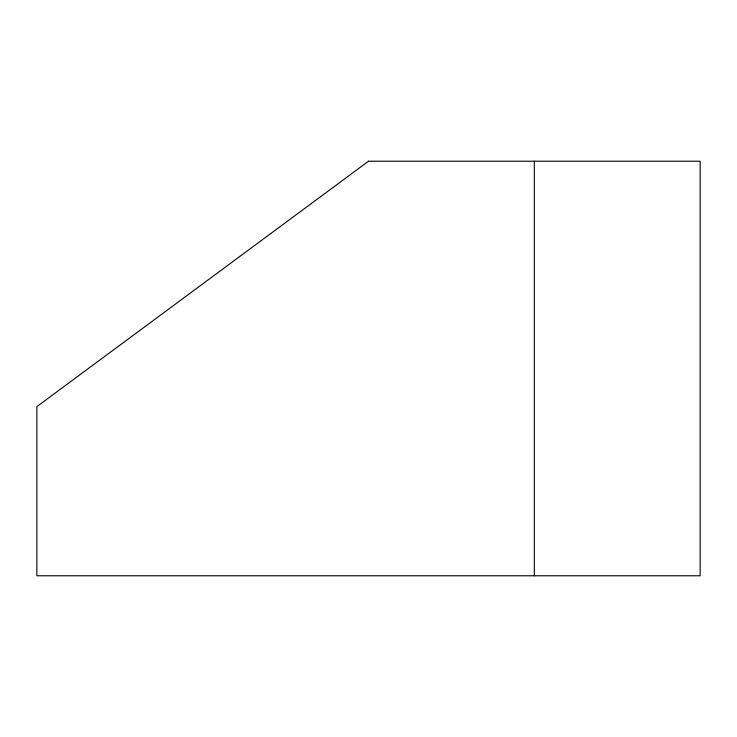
<?xml version="1.0" encoding="UTF-8"?>
<svg xmlns="http://www.w3.org/2000/svg" width="737" height="737" viewBox="0 0 737 737"><rect width="100%" height="100%" fill="white"/><g stroke="black" fill="none" stroke-linecap="round" stroke-linejoin="round"><path stroke-width="1.11" d="M534.325 161.219L534.325 575.781M368.5 161.219L36.85 406.64L36.85 575.781L700.15 575.781L700.15 161.219L368.5 161.219"/></g></svg>
